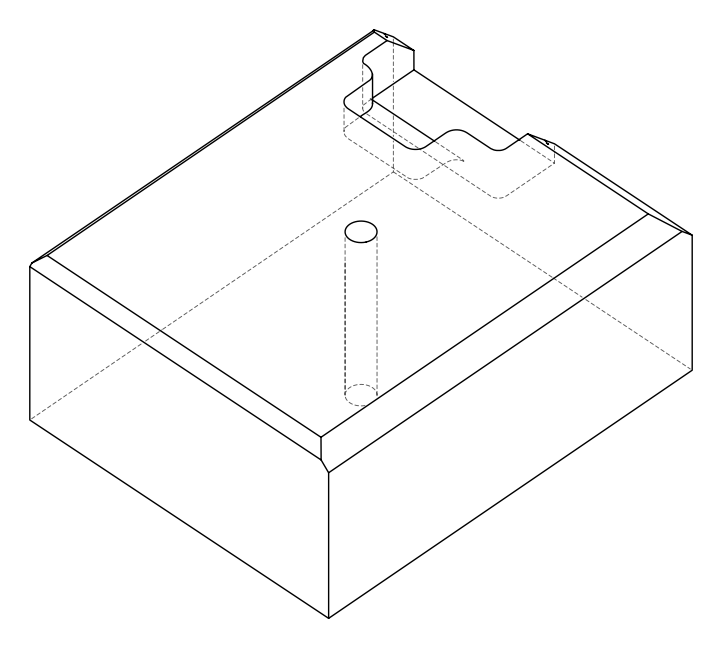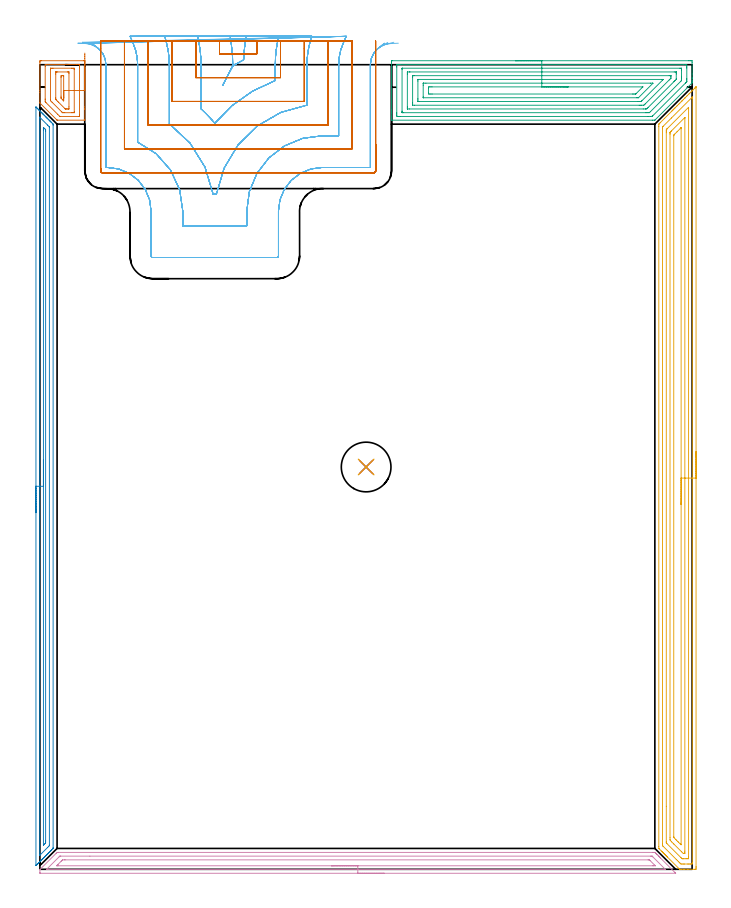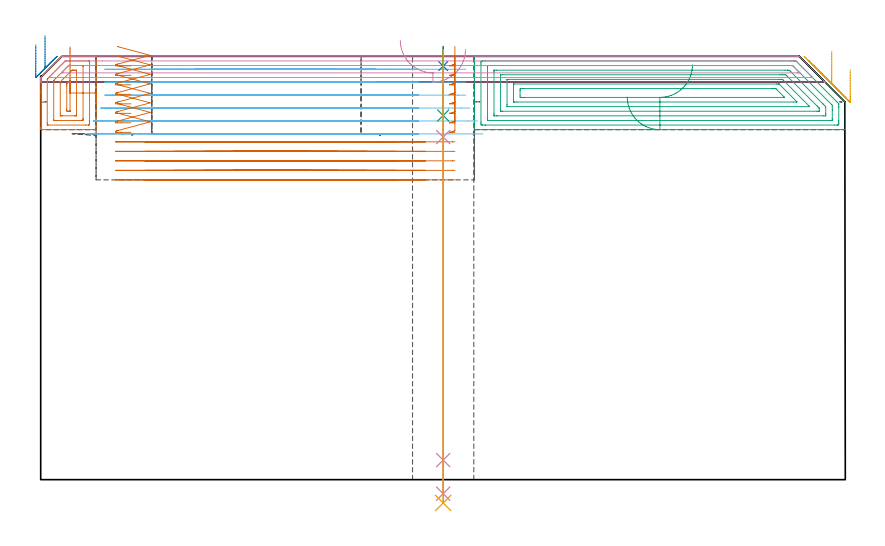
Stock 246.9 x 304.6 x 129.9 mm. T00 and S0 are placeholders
(PLAN: 11 operations, 6 tool changes, 64.3 min)
(1 AREA_MILL | FG_CHAMFER_SURFACE | UGT0205_001 | 1.39 min | 6361 mm3)
(2 AREA_MILL_1 | FG_CHAMFER_SURFACE_1 | UGT0205_001 | 6.91 min | 6004 mm3)
(3 AREA_MILL_2 | FG_CHAMFER_SURFACE_2 | UGT0205_001 | 7.43 min | 30855 mm3)
(4 AREA_MILL_3 | FG_CHAMFER_SURFACE_3 | UGT0205_001 | 5.85 min | 7532 mm3)
(5 AREA_MILL_4 | FG_CHAMFER_SURFACE_4 | UGT0205_001 | 11.81 min | 28215 mm3)
(6 MILL_OPEN_POCKET | POCKET_OPEN | UGT0201_008 | Follow Part, ap 4, ae 75% | 14.52 min | 176960 mm3)
(7 MILL_SLOT | SLOT_PARTIAL_RECTANGULAR | NXT0201_011 | Follow Part, ap 3, ae 75% | 15.04 min | 76712 mm3)
(8 SPOT_DRILL | STEP1HOLE | NXT0321_9005460120000 | 0.05 min | 183 mm3)
(9 DRILL_BLIND_HOLE_INTO_CENTER | STEP1HOLE | NXT0301_092 | 0.08 min | 1733 mm3)
(10 GUN_DRILL_THROUGH_HOLE | STEP1HOLE | UGT0307_009 | 0.65 min | 12779 mm3)
(11 DRILL_TO_ENLARGE_THROUGH_HOLE | STEP1HOLE | UGT0301_256 | 0.56 min | 21324 mm3)
(TOOL UGT0205_001 | Chamfer Mill 20 x 3 x 45 deg. | D20 FL50 Z2)
(TOOL UGT0201_008 | End Mill 16 mm | D16 FL32 Z4)
(TOOL NXT0201_011 | ENDMILL 12mm [2P460-1200-NA 1630] | D12 FL38 Z6)
(TOOL NXT0321_9005460120000 | NC Spot Drill, 142deg, 12mm, Carbide, Uncoated | D12 PA142 FL30 Z2)
(TOOL NXT0301_092 | Carbide Drill 12.1mm [860.1-1210-061A1-MM 2214] | D12.1 PA140 FL77 Z2)
(TOOL UGT0307_009 | Gun Drill 12 mm | D12 PA130 FL24 Z1)
(TOOL UGT0301_256 | Twist Drill 18.8 mm | D18.8 PA118 FL135 Z2)
(OP 1 AREA_MILL)
G17 G21 G94 G90
T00 M6
G54
G17 G0 G90 X17. Y308.992 S1061 M3
G43 Z139.9 H0
Z118.646
G94 G1 Y308.349 Z118.057 F250.
Y307.657 Z117.526
Y306.921 Z117.057
Y306.147 Z116.654
Y305.341 Z116.32
Y304.509 Z116.058
Y303.658 Z115.869
Y302.793 Z115.755
Y301.921 Z115.717
Y301.05 Z115.755
Y300.185 Z115.869
Y299.333 Z116.058
Y298.501 Z116.32
Y297.695 Z116.654
Y296.921 Z117.057
Y296.185 Z117.526
Y295.493 Z118.057
Y294.85 Z118.646
Y288.62 Z124.874
Y287.888 Z125.61
Y287.73 Z125.768
Y283.802 Z129.696
X16.994 Y283.62 Z129.873
X16.99 Y283.604 Z129.889
X16.922 Y283.6 Z129.9
X6.727
X6.505 Y283.604 Z129.889
X6.406 Y283.693 Z129.805
X0.226 Y289.873 Z123.625
X0.143 Y289.955 Z123.541
X0.01 Y290.093 Z123.405
X0. Y290.126 Z123.373
Y294.118 Z119.38
Y294.85 Z118.644
Y305.53 Z107.967
X0.002 Y305.898 Z107.598
X0.01 Y306.091 Z107.405
X0.202 Y306.099 Z107.399
X0.522 Y306.1 Z107.4
X16.478
X16.8 Y306.096 Z107.401
X16.99 Y306.091 Z107.405
X17. Y305.896 Z107.6
Y294.85 Z118.646
X16.477 Y294.851 Z118.649
X15. Y294.85 Z118.65
X14.999 Y285.656 Z127.844
X14.992 Y285.061 Z128.439
X14.99 Y285.03 Z128.47
X14.889 Y285.021 Z128.479
X14.797 Y285.016 Z128.484
X14.751 Y285.015 Z128.485
X7.659
X7.614
X7.568 Y285.018 Z128.482
X7.542 Y285.021 Z128.479
X7.525 Y285.033 Z128.467
X7.493 Y285.061 Z128.439
X6.727 Y285.823 Z127.677
X2.295 Y290.256 Z123.244
X2.154 Y290.4 Z123.1
X2.013 Y290.549 Z122.951
X2.005 Y290.691 Z122.809
X2.001 Y291.29 Z122.21
X2. Y291.586 Z121.914
X2.001 Y304.044 Z109.456
X2.008 Y304.64 Z108.86
X2.01 Y304.67 Z108.83
X2.111 Y304.679 Z108.821
X2.203 Y304.684 Z108.816
X2.249 Y304.685 Z108.815
X13.819 Y304.686 Z108.814
X14.663 Y304.682 Z108.818
X14.705 Y304.679 Z108.821
X14.99 Y304.64 Z108.86
X14.997 Y304.347 Z109.153
X14.999 Y303.75 Z109.75
X15. Y303.454 Z110.046
Y294.85 Z118.65
X13.
Y286.705 Z126.795
X12.997 Y286.569 Z126.931
X12.992 Y286.479 Z127.021
X12.987 Y286.434 Z127.066
X12.982 Y286.433 Z127.067
X12.932 Y286.431 Z127.069
X12.456 Y286.429 Z127.071
X12.046 Y286.428 Z127.072
X9.386
X8.91 Y286.429 Z127.071
X8.705 Y286.431 Z127.069
X8.603 Y286.433 Z127.067
X8.582 Y286.435 Z127.065
X8.556 Y286.455 Z127.045
X8.5 Y286.502 Z126.998
X8.33 Y286.67 Z126.83
X8.159 Y286.84 Z126.66
X4.599 Y290.4 Z123.1
X4.068 Y290.933 Z122.567
X4.028 Y290.978 Z122.522
X4.011 Y291. Z122.5
X4.006 Y291.087 Z122.413
X4.001 Y291.222 Z122.278
X4. Y291.29 Z122.21
Y291.358 Z122.142
X4.001 Y302.995 Z110.505
X4.003 Y303.131 Z110.369
X4.008 Y303.221 Z110.279
X4.013 Y303.266 Z110.234
X4.018 Y303.267 Z110.233
X4.068 Y303.269 Z110.231
X4.544 Y303.271 Z110.229
X4.954 Y303.272 Z110.228
X12.046 Y303.271 Z110.229
X12.524 Y303.27 Z110.23
X12.932 Y303.266 Z110.234
X12.981 Y303.265 Z110.235
X12.992 Y303.063 Z110.437
X12.998 Y302.928 Z110.572
X12.999 Y302.86 Z110.64
X13. Y302.792 Z110.708
Y294.85 Z118.65
X11.
X10.999 Y288.62 Z124.88
X10.994 Y287.896 Z125.604
X10.989 Y287.85 Z125.65
X10.95 Y287.847 Z125.653
X10.854 Y287.845 Z125.655
X10.66 Y287.843 Z125.657
X10.273
X10.161
X9.774 Y287.844 Z125.656
X9.677 Y287.845 Z125.655
X9.63 Y287.848 Z125.652
X9.61 Y287.851 Z125.649
X9.578 Y287.88 Z125.62
X9.386 Y288.064 Z125.436
X7.049 Y290.4 Z123.1
X6.727 Y290.723 Z122.777
X6.17 Y291.29 Z122.21
X6.01 Y291.475 Z122.025
X6.006 Y291.655 Z121.845
X6.001 Y292.02 Z121.48
Y301.08 Z112.42
X6.006 Y301.804 Z111.696
X6.011 Y301.85 Z111.65
X6.05 Y301.853 Z111.647
X6.146 Y301.855 Z111.645
X6.34 Y301.857 Z111.643
X6.727
X10.385
X10.71
X10.872 Y301.855 Z111.645
X10.953 Y301.853 Z111.647
X10.985 Y301.851 Z111.649
X10.99 Y301.825 Z111.675
X10.999 Y301.241 Z112.259
X11. Y294.85 Z118.65
X9.
Y291.678 Z121.822
X8.999 Y291.29 Z122.21
X8.996 Y290.991 Z122.509
X8.993 Y290.928 Z122.572
X8.992 Y290.919 Z122.581
X8.97 Y290.937 Z122.563
X8.896 Y291.006 Z122.494
X8.608 Y291.29 Z122.21
X8.5 Y291.399 Z122.101
X8.116 Y291.791 Z121.709
X8.022 Y291.889 Z121.611
X8.01 Y292.013 Z121.487
X8.006 Y292.18 Z121.32
X8.001 Y292.681 Z120.819
Y299.801 Z113.699
X8.006 Y300.19 Z113.31
X8.01 Y300.434 Z113.066
X8.252 Y300.439 Z113.061
X8.5 Y300.441 Z113.059
X8.752
X8.92 Y300.439 Z113.061
X8.979 Y300.436 Z113.064
X8.991 Y300.431 Z113.069
X8.993 Y300.417 Z113.083
X8.997 Y300.357 Z113.143
X8.999 Y300.19 Z113.31
X9. Y294.85 Z118.65
Y294.261 Z119.293
Y293.73 Z119.985
Y293.261 Z120.721
Y292.858 Z121.495
Y292.524 Z122.301
Y292.262 Z123.133
Y292.073 Z123.985
Y291.959 Z124.849
Y291.921 Z125.721
Y291.959 Z126.593
Y292.073 Z127.457
Y292.262 Z128.309
Y292.524 Z129.141
Y292.858 Z129.947
Y293.261 Z130.721
Y293.73 Z131.457
Y294.261 Z132.149
Y294.85 Z132.792
G0 Z139.9
M5
M2
(OP 2 AREA_MILL_1)
G17 G21 G94 G90
T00 M6
G54
G17 G0 G90 X-1.5 Y135. S1061 M3
G43 Z139.9 H0
Z133.4
G94 G1 Y135.038 Z132.528 F250.
Y135.152 Z131.664
Y135.341 Z130.812
Y135.603 Z129.98
Y135.937 Z129.174
Y136.34 Z128.4
Y136.809 Z127.664
Y137.34 Z126.972
Y137.929 Z126.329
Y138.572 Z125.74
Y139.264 Z125.208
Y140. Z124.74
Y140.774 Z124.337
Y141.58 Z124.003
Y142.412 Z123.741
Y143.264 Z123.552
Y144.129 Z123.438
Y145. Z123.4
Y288.365
X-1.494 Y288.574 Z123.404
X-1.492 Y288.581 Z123.405
X-1.473 Y288.574 Z123.425
X-1.05 Y288.15 Z123.85
X-0.922 Y288.023 Z123.976
X-0.878 Y287.978 Z124.021
X-0.669 Y287.77 Z124.23
X-0.625 Y287.726 Z124.272
X-0.58 Y287.68 Z124.319
X-0.373 Y287.474 Z124.526
X-0.328 Y287.429 Z124.569
X-0.282 Y287.383 Z124.617
X-0.078 Y287.178 Z124.821
X-0.031 Y287.132 Z124.866
X0.016 Y287.085 Z124.915
X0.218 Y286.882 Z125.117
X0.266 Y286.836 Z125.163
X0.314 Y286.787 Z125.213
X0.514 Y286.586 Z125.413
X0.563 Y286.539 Z125.46
X0.612 Y286.489 Z125.511
X0.81 Y286.291 Z125.709
X0.86 Y286.242 Z125.756
X0.909 Y286.191 Z125.808
X1.106 Y285.995 Z126.005
X1.156 Y285.945 Z126.053
X1.207 Y285.893 Z126.106
X1.402 Y285.699 Z126.3
X1.453 Y285.648 Z126.35
X1.505 Y285.595 Z126.404
X1.697 Y285.403 Z126.596
X1.75 Y285.351 Z126.647
X1.803 Y285.297 Z126.702
X1.993 Y285.107 Z126.892
X2.047 Y285.055 Z126.944
X2.101 Y285. Z127.
X2.289 Y284.812 Z127.188
X2.344 Y284.758 Z127.24
X2.399 Y284.702 Z127.298
X2.585 Y284.516 Z127.484
X2.641 Y284.461 Z127.537
X2.697 Y284.404 Z127.596
X2.881 Y284.22 Z127.78
X2.937 Y284.164 Z127.834
X2.995 Y284.106 Z127.894
X3.176 Y283.924 Z128.075
X3.234 Y283.867 Z128.131
X3.292 Y283.808 Z128.191
X3.472 Y283.628 Z128.371
X3.531 Y283.571 Z128.428
X3.59 Y283.51 Z128.489
X3.768 Y283.332 Z128.667
X3.828 Y283.274 Z128.725
X3.888 Y283.212 Z128.787
X4.064 Y283.037 Z128.963
X4.125 Y282.977 Z129.021
X4.186 Y282.914 Z129.085
X4.36 Y282.741 Z129.259
X4.422 Y282.68 Z129.318
X4.484 Y282.617 Z129.382
X4.867 Y282.234 Z129.765
X4.906 Y282.194 Z129.801
X5.001 Y282.095 Z129.884
X5. Y281.723 Z129.9
Y8.277
X5.001 Y7.905 Z129.884
X4.906 Y7.803 Z129.8
X4.867 Y7.766 Z129.765
X4.485 Y7.384 Z129.382
X4.422 Y7.32 Z129.318
X4.36 Y7.259 Z129.258
X4.186 Y7.086 Z129.085
X4.125 Y7.023 Z129.021
X4.064 Y6.963 Z128.963
X3.888 Y6.788 Z128.787
X3.828 Y6.726 Z128.725
X3.768 Y6.667 Z128.667
X3.591 Y6.49 Z128.489
X3.531 Y6.43 Z128.428
X3.472 Y6.372 Z128.371
X3.293 Y6.192 Z128.192
X3.234 Y6.133 Z128.131
X3.176 Y6.076 Z128.075
X2.995 Y5.894 Z127.894
X2.937 Y5.836 Z127.834
X2.88 Y5.78 Z127.779
X2.697 Y5.596 Z127.596
X2.641 Y5.539 Z127.537
X2.585 Y5.484 Z127.484
X2.399 Y5.299 Z127.298
X2.344 Y5.242 Z127.24
X2.289 Y5.188 Z127.188
X2.101 Y5.001 Z127.
X2.047 Y4.945 Z126.944
X1.993 Y4.892 Z126.892
X1.803 Y4.703 Z126.702
X1.75 Y4.649 Z126.647
X1.697 Y4.597 Z126.596
X1.505 Y4.405 Z126.404
X1.453 Y4.352 Z126.35
X1.401 Y4.301 Z126.3
X1.208 Y4.107 Z126.107
X1.156 Y4.055 Z126.053
X1.105 Y4.005 Z126.004
X0.91 Y3.809 Z125.809
X0.86 Y3.758 Z125.756
X0.81 Y3.709 Z125.709
X0.612 Y3.511 Z125.511
X0.563 Y3.461 Z125.46
X0.514 Y3.413 Z125.413
X0.314 Y3.213 Z125.213
X0.266 Y3.164 Z125.163
X0.218 Y3.118 Z125.117
X0.016 Y2.916 Z124.915
X-0.031 Y2.868 Z124.866
X-0.078 Y2.822 Z124.821
X-0.282 Y2.618 Z124.617
X-0.328 Y2.571 Z124.569
X-0.374 Y2.526 Z124.525
X-0.58 Y2.32 Z124.319
X-0.625 Y2.274 Z124.272
X-0.669 Y2.23 Z124.23
X-0.878 Y2.022 Z124.021
X-0.922 Y1.977 Z123.976
X-1.051 Y1.849 Z123.849
X-1.173 Y1.727 Z123.727
X-1.367 Y1.532 Z123.531
X-1.477 Y1.426 Z123.42
X-1.494 Y1.417 Z123.403
X-1.499 Y1.426 Z123.399
X-1.5 Y1.635 Z123.4
Y145.
X-0.086 Z124.814
X-0.085 Y284.514 Z124.815
X-0.083 Y284.623 Z124.817
X-0.079 Y284.695 Z124.821
X-0.077 Y284.718 Z124.823
X-0.072 Y284.715 Z124.828
X-0.031 Y284.678 Z124.869
X0.246 Y284.404 Z125.146
X2.927 Y281.723 Z127.827
X3.531 Y281.116 Z128.431
X3.564 Y281.079 Z128.464
X3.578 Y281.06 Z128.478
X3.581 Y280.994 Z128.481
X3.585 Y280.884 Z128.485
X3.586 Y280.829 Z128.486
Y280.775
X3.585 Y9.117 Z128.485
X3.583 Y9.061 Z128.483
X3.579 Y8.956 Z128.479
X3.531 Y8.893 Z128.431
X3.227 Y8.582 Z128.127
X2.927 Y8.277 Z127.827
X0.247 Y5.596 Z125.147
X0.107 Y5.458 Z125.007
X-0.031 Y5.326 Z124.869
X-0.071 Y5.29 Z124.829
X-0.079 Y5.432 Z124.821
X-0.084 Y5.542 Z124.816
X-0.085 Y5.596 Z124.815
X-0.086 Y5.651 Z124.814
Y145.
X1.328 Z126.228
X1.329 Y279.936 Z126.229
X1.33 Y280.357 Z126.23
X1.334 Y280.829 Z126.234
X1.335 Y280.851 Z126.235
X1.365 Y280.829 Z126.265
X1.75 Y280.449 Z126.65
X2.006 Y280.191 Z126.906
X2.133 Y280.059 Z127.033
X2.162 Y280.027 Z127.062
X2.165 Y279.995 Z127.065
X2.168 Y279.936 Z127.068
X2.171 Y279.513 Z127.071
Y10.958
X2.169 Y10.538 Z127.069
X2.164 Y10.065 Z127.064
X2.155 Y9.967 Z127.055
X2.091 Y9.897 Z126.991
X2.006 Y9.808 Z126.906
X1.75 Y9.55 Z126.65
X1.561 Y9.36 Z126.461
X1.372 Y9.171 Z126.272
X1.356 Y9.157 Z126.256
X1.347 Y9.151 Z126.247
X1.336 Y9.147 Z126.236
X1.333 Y9.155 Z126.233
X1.331 Y9.171 Z126.231
X1.329 Y9.21 Z126.229
X1.328 Y145. Z126.228
Y145.872 Z126.267
Y146.737 Z126.38
Y147.588 Z126.569
Y148.42 Z126.832
Y149.226 Z127.165
Y150. Z127.568
Y150.736 Z128.037
Y151.428 Z128.568
Y152.071 Z129.157
Y152.661 Z129.801
Y153.192 Z130.493
Y153.66 Z131.228
Y154.063 Z132.002
Y154.397 Z132.808
Y154.659 Z133.64
Y154.848 Z134.492
Y154.962 Z135.357
Y155. Z136.228
G0 Z139.9
M5
M2
(OP 3 AREA_MILL_2)
G17 G21 G94 G90
T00 M6
G54
G17 G0 G90 X180. Y306.1 S1061 M3
G43 Z139.9 H0
Z117.4
G94 G1 X180.038 Z116.528 F250.
X180.152 Z115.664
X180.341 Z114.812
X180.603 Z113.98
X180.937 Z113.174
X181.34 Z112.4
X181.808 Z111.664
X182.34 Z110.972
X182.929 Z110.329
X183.572 Z109.74
X184.264 Z109.208
X185. Z108.74
X185.774 Z108.337
X186.58 Z108.003
X187.412 Z107.741
X188.263 Z107.552
X189.128 Z107.438
X190. Z107.4
X245.709
X246.282 Y306.099 Z107.401
X246.848 Y306.094 Z107.404
X246.892 Y306.092 Z107.406
X246.9 Y305.529 Z107.968
Y301.08 Z112.415
Y299.641 Z113.855
Y299.3 Z114.196
Y298.616 Z114.883
Y298.203 Z115.296
X246.899 Y297.859 Z115.634
X246.89 Y297.699 Z115.794
X246.737 Y297.537 Z115.963
X246.731 Y297.531 Z115.969
X232.82 Y283.618 Z129.88
X232.796 Y283.606 Z129.892
X231.995 Y283.6 Z129.9
X133.271
X133.11 Y283.603 Z129.888
X133.107 Y283.646 Z129.845
X133.1 Y284.038 Z129.461
Y284.377 Z129.122
Y285.061 Z128.435
Y286.292 Z127.205
Y286.84 Z126.654
Y287.456 Z126.039
Y305.529 Z107.968
X133.102 Y305.806 Z107.692
X133.11 Y306.092 Z107.406
X133.397 Y306.099 Z107.399
X190. Y306.1 Z107.4
Y304.686 Z108.814
X243.602
X244.452 Y304.683 Z108.817
X244.495 Y304.68 Z108.82
X244.89 Y304.64 Z108.86
X244.897 Y304.239 Z109.261
X244.899 Y303.75 Z109.75
X244.9 Y303.346 Z110.154
Y299.3 Z114.2
Y298.897 Z114.603
X244.897 Y298.41 Z115.09
X244.893 Y298.208 Z115.292
X244.89 Y298.16 Z115.34
X244.867 Y298.129 Z115.371
X244.825 Y298.081 Z115.419
X244.495 Y297.745 Z115.755
X244.383 Y297.632 Z115.868
X231.988 Y285.238 Z128.262
X231.897 Y285.151 Z128.349
X231.799 Y285.061 Z128.439
X231.138 Y285.018 Z128.482
X231.095 Y285.016 Z128.484
X230.248 Y285.014 Z128.486
X136.398
X135.548 Y285.017 Z128.483
X135.505 Y285.02 Z128.48
X135.11 Y285.061 Z128.439
X135.103 Y285.461 Z128.039
X135.101 Y285.95 Z127.55
X135.1 Y286.354 Z127.146
X135.101 Y303.75 Z109.75
X135.102 Y304.151 Z109.349
X135.11 Y304.64 Z108.86
X135.464 Y304.68 Z108.82
X135.505 Y304.682 Z108.818
X136.352 Y304.686 Z108.814
X136.398
X190.
Y303.272 Z110.228
X242.295 Y303.271 Z110.229
X242.708 Y303.269 Z110.231
X242.846 Y303.267 Z110.233
X242.887 Y303.265 Z110.235
X242.892 Y303.178 Z110.322
X242.896 Y303.051 Z110.449
X242.899 Y302.86 Z110.64
X242.9 Y302.669 Z110.831
Y300.19 Z113.31
Y299.999 Z113.501
X242.895 Y299.3 Z114.2
X242.89 Y298.591 Z114.909
X242.711 Y298.41 Z115.09
X231.095 Y286.793 Z126.707
X230.807 Y286.515 Z126.985
X230.727 Y286.438 Z127.062
X230.608 Y286.435 Z127.065
X230.201 Y286.431 Z127.069
X229.721 Y286.429 Z127.071
X229.308
X137.705
X137.292 Y286.431 Z127.069
X137.154 Y286.433 Z127.067
X137.113 Y286.435 Z127.065
X137.108 Y286.523 Z126.977
X137.103 Y286.65 Z126.85
X137.101 Y286.84 Z126.66
X137.1 Y287.031 Z126.469
X137.101 Y302.86 Z110.64
X137.102 Y303.048 Z110.452
X137.11 Y303.24 Z110.26
X137.119 Y303.265 Z110.235
X137.138 Y303.267 Z110.233
X137.188 Y303.27 Z110.23
X137.292 Y303.271 Z110.229
X190. Y303.272 Z110.228
Y301.857 Z111.643
X240.141
X240.83 Y301.855 Z111.645
X240.868 Y301.853 Z111.647
X240.885 Y301.851 Z111.649
X240.89 Y301.837 Z111.663
X240.894 Y301.733 Z111.767
X240.898 Y301.522 Z111.978
X240.9 Y301.101 Z112.399
Y299.278 Z114.222
X240.89 Y299.063 Z114.437
X240.487 Y298.644 Z114.856
X240.26 Y298.41 Z115.09
X240.145 Y298.294 Z115.206
X240.028 Y298.177 Z115.323
X230.201 Y288.35 Z125.15
X229.888 Y288.043 Z125.457
X229.692 Y287.852 Z125.648
X229.308 Y287.845 Z125.655
X229.194 Y287.844 Z125.656
X228.415 Y287.843 Z125.657
X139.859
X139.17 Y287.845 Z125.655
X139.132 Y287.847 Z125.653
X139.115 Y287.849 Z125.651
X139.11 Y287.863 Z125.637
X139.106 Y287.967 Z125.533
X139.102 Y288.178 Z125.322
X139.1 Y288.599 Z124.901
Y301.058 Z112.442
X139.102 Y301.514 Z111.986
X139.106 Y301.731 Z111.769
X139.11 Y301.838 Z111.662
X139.117 Y301.851 Z111.649
X139.14 Y301.853 Z111.647
X139.193 Y301.855 Z111.645
X139.972 Y301.857 Z111.643
X140.084
X190.
Y300.443 Z113.057
X238.242
X238.884 Y300.44 Z113.06
X238.887 Y300.438 Z113.062
X238.896 Y300.428 Z113.072
Y300.19 Z113.31
X238.892 Y299.542 Z113.958
X238.877 Y299.488 Z114.012
X238.839 Y299.447 Z114.053
X238.699 Y299.3 Z114.2
X238.472 Y299.07 Z114.43
X238.242 Y298.839 Z114.661
X229.109 Y289.708 Z123.792
X228.908 Y289.51 Z123.99
X228.658 Y289.268 Z124.232
X228.415 Y289.264 Z124.236
X227.774 Y289.258 Z124.242
X227.521 Y289.257 Z124.243
X226.882
X141.758
X141.116 Y289.26 Z124.24
X141.113 Y289.262 Z124.238
X141.104 Y289.272 Z124.228
X141.102 Y289.51 Z123.99
X141.1 Y290.166 Z123.334
Y299.955 Z113.545
X141.103 Y300.19 Z113.31
X141.106 Y300.354 Z113.146
X141.11 Y300.429 Z113.071
X141.25 Y300.436 Z113.064
X141.507 Y300.441 Z113.059
X141.758 Y300.442 Z113.058
X190. Y300.443 Z113.057
Y299.029 Z114.471
X235.561
X235.835 Y299.027 Z114.473
X235.94 Y299.024 Z114.476
X235.962 Y299.022 Z114.478
X235.951 Y299.007 Z114.493
X235.929 Y298.979 Z114.521
X235.907 Y298.955 Z114.545
X235.705 Y298.753 Z114.747
X227.882 Y290.93 Z122.57
X227.76 Y290.811 Z122.689
X227.661 Y290.716 Z122.784
X227.629 Y290.688 Z122.812
X227.596 Y290.678 Z122.822
X227.521 Y290.676 Z122.824
X227.248 Y290.673 Z122.827
X226.628 Y290.671 Z122.829
X226.356
X143.545 Y290.672 Z122.828
X143.271 Y290.673 Z122.827
X143.166 Y290.676 Z122.824
X143.119 Y290.678 Z122.822
X143.11 Y290.701 Z122.799
X143.103 Y290.84 Z122.66
X143.101 Y291.29 Z122.21
X143.1 Y291.734 Z121.766
Y298.41 Z115.09
X143.102 Y298.852 Z114.648
X143.108 Y299.001 Z114.499
X143.11 Y299.021 Z114.479
X143.12 Y299.023 Z114.477
X143.157 Y299.026 Z114.474
X143.234 Y299.028 Z114.472
X190. Y299.029 Z114.471
Y297.615 Z115.885
X231.095
X231.895 Y297.613 Z115.887
X231.988 Y297.611 Z115.889
X232.068 Y297.608 Z115.892
X232.016 Y297.52 Z115.98
X232.004 Y297.504 Z115.996
X231.988 Y297.485 Z116.015
X226.683 Y292.18 Z121.32
X226.655 Y292.153 Z121.347
X226.628 Y292.13 Z121.37
X226.573 Y292.092 Z121.408
X226.527 Y292.09 Z121.41
X226.428 Y292.088 Z121.412
X226.229 Y292.086 Z121.414
X225.83 Y292.085 Z121.415
X145.237 Y292.086 Z121.414
X145.173 Y292.088 Z121.412
X145.125 Y292.092 Z121.408
X145.109 Y292.095 Z121.405
X145.107 Y292.104 Z121.396
X145.103 Y292.18 Z121.32
X145.1 Y292.411 Z121.089
Y296.861 Z116.639
X145.104 Y297.52 Z115.98
X145.106 Y297.577 Z115.923
X145.109 Y297.601 Z115.899
X145.143 Y297.608 Z115.892
X145.239 Y297.612 Z115.888
X145.332 Y297.613 Z115.887
X146.13 Y297.615 Z115.885
X190.
Y296.2 Z117.3
X228.131
X228.198 Y296.199 Z117.301
X228.23 Y296.197 Z117.303
X228.237 Y296.194 Z117.306
Y296.191 Z117.309
X228.204 Y296.154 Z117.346
X228.103 Y296.05 Z117.45
X225.734 Y293.681 Z119.819
X225.608 Y293.56 Z119.94
X225.56 Y293.519 Z119.981
X225.542 Y293.506 Z119.994
X225.518 Y293.505 Z119.995
X225.302 Y293.501 Z119.999
X224.841 Y293.5 Z120.
X224.41
X148.474
X148.012 Y293.501 Z119.999
X147.578 Y293.502 Z119.998
X147.119 Y293.507 Z119.993
X147.101 Y293.96 Z119.54
X147.1 Y293.978 Z119.522
Y295.758 Z117.742
X147.119 Y296.193 Z117.307
X147.553 Y296.197 Z117.303
X148.012 Y296.2 Z117.3
X148.443
X190.
X190.872 Z117.338
X191.736 Z117.451
X192.588 Z117.64
X193.42 Z117.903
X194.226 Z118.236
X195. Z118.639
X195.736 Z119.108
X196.428 Z119.639
X197.071 Z120.228
X197.66 Z120.872
X198.191 Z121.564
X198.66 Z122.3
X199.063 Z123.073
X199.397 Z123.879
X199.659 Z124.711
X199.848 Z125.563
X199.962 Z126.428
X200. Z127.3
G0 Z139.9
M5
M2
(OP 4 AREA_MILL_3)
G17 G21 G94 G90
T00 M6
G54
G17 G0 G90 X130.35 Y-1.5 S1061 M3
G43 Z139.9 H0
Z132.
G94 G1 X130.312 Z131.128 F250.
X130.198 Z130.263
X130.009 Z129.412
X129.747 Z128.58
X129.413 Z127.774
X129.01 Z127.
X128.542 Z126.264
X128.01 Z125.572
X127.421 Z124.929
X126.778 Z124.339
X126.086 Z123.808
X125.35 Z123.34
X124.576 Z122.937
X123.77 Z122.603
X122.938 Z122.341
X122.087 Z122.152
X121.222 Z122.038
X120.35 Z122.
X0.173
X0.058 Y-1.496 Z122.004
X0.01 Y-1.493 Z122.006
X0. Y-1.266 Z122.233
X0.001 Y-0.19 Z123.308
X0.003 Y-0.108 Z123.388
X0.025 Y-0.074 Z123.423
X6.151 Y6.051 Z129.549
X6.505 Y6.396 Z129.89
X6.875 Y6.4 Z129.9
X232.038
X232.804 Y6.395 Z129.891
X232.932 Y6.268 Z129.766
X233.091 Y6.11 Z129.608
X233.232 Y5.97 Z129.465
X233.379 Y5.822 Z129.32
X233.522 Y5.679 Z129.177
X233.673 Y5.53 Z129.025
X234.123 Y5.077 Z128.577
X234.421 Y4.78 Z128.278
X234.552 Y4.65 Z128.146
X234.915 Y4.285 Z127.785
X240.378 Y-1.176 Z122.321
X240.603 Y-1.402 Z122.097
X240.62 Y-1.419 Z122.08
X240.676 Y-1.478 Z122.021
X240.683 Y-1.495 Z122.004
X240.676 Y-1.5 Z122.
X120.35
Y-0.086 Z123.414
X3.195
X2.627 Y-0.083 Z123.417
X2.536 Y-0.081 Z123.419
X2.487 Y-0.079 Z123.421
X2.504 Y-0.058 Z123.442
X2.604 Y0.049 Z123.549
X2.721 Y0.17 Z123.67
X2.827 Y0.277 Z123.777
X7.26 Y4.71 Z128.21
X7.431 Y4.878 Z128.378
X7.495 Y4.938 Z128.438
X7.531 Y4.97 Z128.47
X7.573 Y4.979 Z128.479
X7.768 Y4.983 Z128.483
X7.875 Y4.985 Z128.485
X18.928 Y4.986 Z128.486
X231.251 Y4.985 Z128.485
X231.644 Y4.981 Z128.481
X231.741 Y4.979 Z128.479
X231.763 Y4.975 Z128.475
X231.8 Y4.943 Z128.443
X231.865 Y4.882 Z128.382
X232.038 Y4.712 Z128.212
X236.742 Y0.008 Z123.508
X236.78 Y-0.033 Z123.467
X236.817 Y-0.077 Z123.423
X236.818 Y-0.08 Z123.42
X236.813 Y-0.082 Z123.418
X236.78 Y-0.084 Z123.416
X236.506 Y-0.086 Z123.414
X236.4
X120.35
Y1.328 Z124.828
X6.875 Y1.329 Z124.829
X6.629 Y1.33 Z124.83
X6.466 Y1.332 Z124.832
X6.353 Y1.335 Z124.835
X6.428 Y1.417 Z124.917
X6.573 Y1.57 Z125.07
X6.721 Y1.721 Z125.221
X6.875 Y1.876 Z125.376
X8.051 Y3.052 Z126.552
X8.33 Y3.33 Z126.83
X8.496 Y3.493 Z126.993
X8.555 Y3.547 Z127.047
X8.575 Y3.564 Z127.064
X8.601 Y3.567 Z127.067
X8.662 Y3.569 Z127.069
X9.31 Y3.571 Z127.071
X9.555
X230.251
X230.497 Y3.569 Z127.069
X230.66 Y3.567 Z127.067
X230.715 Y3.565 Z127.065
X230.741 Y3.547 Z127.047
X230.788 Y3.505 Z127.005
X230.97 Y3.33 Z126.83
X232.73 Y1.57 Z125.07
X232.932 Y1.366 Z124.866
X232.958 Y1.332 Z124.832
X232.932 Y1.33 Z124.83
X232.284 Y1.329 Z124.829
X232.038 Y1.328 Z124.828
X120.35
X119.478 Z124.866
X118.614 Z124.98
X117.762 Z125.169
X116.93 Z125.431
X116.124 Z125.765
X115.35 Z126.168
X114.614 Z126.637
X113.922 Z127.168
X113.279 Z127.757
X112.69 Z128.401
X112.159 Z129.093
X111.69 Z129.828
X111.287 Z130.602
X110.953 Z131.408
X110.691 Z132.24
X110.502 Z133.092
X110.388 Z133.957
X110.35 Z134.828
G0 Z139.9
M5
M2
(OP 5 AREA_MILL_4)
G17 G21 G94 G90
T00 M6
G54
G17 G0 G90 X248.4 Y158.1 S1061 M3
G43 Z139.9 H0
Z125.8
G94 G1 Y158.062 Z124.928 F250.
Y157.948 Z124.064
Y157.759 Z123.212
Y157.497 Z122.38
Y157.163 Z121.574
Y156.76 Z120.8
Y156.292 Z120.064
Y155.76 Z119.372
Y155.171 Z118.729
Y154.528 Z118.14
Y153.836 Z117.608
Y153.1 Z117.14
Y152.326 Z116.737
Y151.52 Z116.403
Y150.688 Z116.141
Y149.836 Z115.952
Y148.972 Z115.838
Y148.1 Z115.8
Y1.068
X248.399 Y0.624 Z115.801
X248.395 Y0.179 Z115.803
X248.391 Y0.01 Z115.805
X247.957 Y0. Z116.24
X245.314 Z118.881
X243.902 Z120.294
X243.552 Z120.643
X242.853 Z121.346
X242.58 Z121.619
X242.231 Y0.008 Z121.969
X242.201 Y0.01 Z121.998
X242.041 Y0.159 Z122.159
X242.023 Y0.177 Z122.177
X237.553 Y4.646 Z126.645
X237.386 Y4.811 Z126.809
X237.224 Y4.975 Z126.973
X237.106 Y5.093 Z127.092
X236.946 Y5.252 Z127.249
X236.79 Y5.409 Z127.407
X236.659 Y5.54 Z127.539
X236.505 Y5.692 Z127.69
X236.356 Y5.843 Z127.842
X236.212 Y5.987 Z127.986
X236.065 Y6.133 Z128.131
X235.922 Y6.277 Z128.276
X235.765 Y6.434 Z128.433
X235.624 Y6.574 Z128.571
X235.488 Y6.711 Z128.71
X235.318 Y6.881 Z128.88
X234.425 Y7.775 Z129.773
X234.305 Y7.896 Z129.891
X234.3 Y8.668 Z129.9
Y281.275
X234.304 Y282.086 Z129.894
X234.306 Y282.101 Z129.892
X234.37 Y282.169 Z129.829
X234.743 Y282.544 Z129.455
X236.505 Y284.306 Z127.692
X239.148 Y286.95 Z125.048
X239.284 Y287.085 Z124.914
X239.45 Y287.251 Z124.748
X239.588 Y287.39 Z124.607
X239.731 Y287.532 Z124.467
X239.884 Y287.685 Z124.313
X240.029 Y287.831 Z124.167
X240.177 Y287.979 Z124.02
X240.318 Y288.12 Z123.879
X240.469 Y288.272 Z123.726
X240.952 Y288.752 Z123.248
X241.221 Y289.021 Z122.978
X241.35 Y289.152 Z122.846
X241.715 Y289.515 Z122.485
X241.873 Y289.673 Z122.327
X242.114 Y289.915 Z122.084
X242.231 Y290.033 Z121.965
X242.793 Y290.593 Z121.407
X243.008 Y290.809 Z121.19
X243.112 Y290.914 Z121.084
X243.552 Y291.353 Z120.647
X243.993 Y291.794 Z120.203
X244.2 Y292.001 Z119.999
X244.248 Y292.048 Z119.952
X244.874 Y292.675 Z119.323
X245.092 Y292.892 Z119.108
X245.754 Y293.556 Z118.442
X245.936 Y293.736 Z118.264
X245.988 Y293.788 Z118.212
X246.635 Y294.437 Z117.562
X246.781 Y294.581 Z117.419
X246.882 Y294.682 Z117.318
X247.076 Y294.877 Z117.122
X247.179 Y294.98 Z117.019
X247.776 Y295.576 Z116.424
X247.957 Y295.758 Z116.241
X248.072 Y295.874 Z116.125
X248.317 Y296.118 Z115.882
X248.371 Y296.172 Z115.827
X248.397 Y296.194 Z115.802
X248.399 Y296.193 Z115.8
X248.4 Y148.1
X246.986 Z117.214
X246.985 Y2.504 Z117.215
X246.984 Y2.412 Z117.216
X246.979 Y2.02 Z117.221
X246.595 Y2.006 Z117.605
X246.195 Y2.002 Z118.005
X245.72 Y2. Z118.48
X245.314 Z118.886
X243.958 Z120.242
X243.552 Y2.001 Z120.648
X243.074 Y2.003 Z121.126
X242.671 Y2.01 Z121.529
X242.247 Y2.412 Z121.953
X241.79 Y2.861 Z122.41
X241.344 Y3.306 Z122.856
X240.91 Y3.74 Z123.29
X235.982 Y8.668 Z128.218
X235.805 Y8.851 Z128.395
X235.743 Y8.919 Z128.457
X235.721 Y8.949 Z128.479
X235.719 Y8.97 Z128.481
X235.717 Y9.07 Z128.483
X235.714 Y9.471 Z128.486
Y9.562
X235.715 Y280.381 Z128.485
X235.718 Y280.782 Z128.482
X235.721 Y280.982 Z128.479
X235.731 Y281.069 Z128.469
X235.778 Y281.12 Z128.422
X235.926 Y281.275 Z128.274
X239.066 Y284.417 Z125.134
X246.865 Y292.215 Z117.335
X246.957 Y292.305 Z117.243
X246.977 Y292.321 Z117.224
X246.979 Z117.221
X246.981 Y292.315 Z117.219
X246.984 Y292.272 Z117.216
X246.986 Y292.092 Z117.214
Y292.001
Y148.1
X245.572 Z118.628
X245.571 Y4.832 Z118.629
X245.569 Y4.199 Z118.631
X245.567 Y4.069 Z118.633
X245.565 Y4.013 Z118.635
X245.505 Y4.006 Z118.695
X245.314 Y4.003 Z118.886
X244.63 Y4. Z119.57
X243.749 Z120.451
X243.552 Y4.001 Z120.648
X243.356 Y4.002 Z120.844
X243.225 Y4.006 Z120.975
X243.122 Y4.01 Z121.078
X243.069 Y4.044 Z121.131
X242.903 Y4.199 Z121.297
X242.671 Y4.429 Z121.529
X237.386 Y9.714 Z126.814
X237.204 Y9.899 Z126.996
X237.159 Y9.948 Z127.041
X237.14 Y9.971 Z127.06
X237.136 Y10.021 Z127.064
X237.132 Y10.195 Z127.068
X237.129 Y10.456 Z127.071
Y23.847
Y278.855
X237.13 Y279.487 Z127.07
X237.131 Y279.746 Z127.069
X237.135 Y280.005 Z127.065
X237.386 Y280.283 Z126.814
X237.434 Y280.333 Z126.766
X237.481 Y280.381 Z126.719
X245.526 Y288.425 Z118.674
X245.545 Y288.44 Z118.655
X245.562 Y288.453 Z118.638
X245.565 Y288.425 Z118.635
X245.569 Y288.262 Z118.631
X245.571 Y288.165 Z118.629
X245.572 Y148.1 Z118.628
X244.157 Z120.043
Y6.881
X244.154 Y6.27 Z120.046
X244.15 Y6.063 Z120.05
X244.143 Y6.01 Z120.057
X244.095 Y6.006 Z120.105
X243.986 Y6.005 Z120.214
X243.552 Y6.01 Z120.648
X242.923 Y6.626 Z121.277
X239.986 Y9.562 Z124.214
X239.148 Y10.402 Z125.052
X239.096 Y10.456 Z125.104
X238.55 Y11.063 Z125.65
X238.547 Y11.35 Z125.653
X238.543 Y11.963 Z125.657
Y278.314
X238.544 Y278.594 Z125.656
X238.548 Y278.9 Z125.652
X238.55 Y278.973 Z125.65
X238.582 Y279.021 Z125.618
X238.652 Y279.096 Z125.548
X239.036 Y279.487 Z125.164
X239.092 Y279.544 Z125.108
X243.973 Y284.424 Z120.227
X244.043 Y284.492 Z120.157
X244.142 Y284.582 Z120.058
X244.151 Y284.588 Z120.049
X244.153 Y284.566 Z120.047
X244.156 Y284.516 Z120.044
X244.157 Y284.461 Z120.043
Y284.236
Y148.1
X242.743 Z121.457
X242.742 Y9.49 Z121.458
X242.741 Y9.417 Z121.459
X242.737 Y9.287 Z121.463
X242.671 Y9.338 Z121.529
X242.439 Y9.562 Z121.761
X241.79 Y10.208 Z122.41
X241.542 Y10.456 Z122.658
X240.91 Y11.089 Z123.29
X240.649 Y11.35 Z123.551
X240.029 Y11.978 Z124.171
X239.968 Y12.042 Z124.232
X239.961 Y12.171 Z124.239
X239.958 Y12.244 Z124.242
X239.957 Y12.316 Z124.243
X239.958 Y277.7 Z124.242
Y277.771
X239.962 Y277.845 Z124.238
X239.97 Y277.96 Z124.23
X240.029 Y278.023 Z124.171
X240.309 Y278.309 Z123.891
X241.195 Y279.197 Z123.005
X242.379 Y280.381 Z121.821
X242.527 Y280.528 Z121.673
X242.671 Y280.67 Z121.529
X242.721 Y280.715 Z121.479
X242.732 Y280.724 Z121.468
X242.736 Y280.695 Z121.464
X242.74 Y280.6 Z121.46
X242.743 Y280.454 Z121.457
Y280.381
Y148.1
Y147.228 Z121.495
Y146.364 Z121.609
Y145.512 Z121.798
Y144.68 Z122.06
Y143.874 Z122.394
Y143.1 Z122.797
Y142.364 Z123.265
Y141.672 Z123.796
Y141.029 Z124.386
Y140.44 Z125.029
Y139.908 Z125.721
Y139.44 Z126.457
Y139.037 Z127.231
Y138.703 Z128.037
Y138.441 Z128.869
Y138.252 Z129.72
Y138.138 Z130.585
Y138.1 Z131.457
G0 Z139.9
M5
M2
(OP 6 MILL_OPEN_POCKET)
G17 G21 G94 G90
T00 M6
G54
G17 G0 G90 X71.997 Y315.569 S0 M3
G43 Z139.9 H0
Z125.933
G94 G1 X72.426 Y312.6 F250.
G2 X73. Y304.6 R56. F500.
G1 Y304.09
X69.195 Y296.798
X73. Y304.09
G2 X77.13 Y306.432 R64.6
X77.674 Y312.6 R56.
G1 X78.103 Y315.569 F250.
X59.721 Y315.55
X60.267 Y312.6
G2 X61. Y304.6 R44. F500.
G1 Y287.914
G2 X66.2 Y282.421 R52.6
X89.1 Y298.597 R52.6
G1 Y304.6
G2 X89.833 Y312.6 R44.
G1 X90.379 Y315.55 F250.
X47.234 Y315.505
X47.984 Y312.6
G2 X49. Y304.6 R32. F500.
G1 Y282.208
G2 X65.576 Y255.6 R40.6
G1 X66.824
G2 X101.1 Y289.284 R40.6
G1 Y304.6
G2 X102.116 Y312.6 R32.
G1 X102.866 Y315.505 F250.
X34.13 Y315.35
X35.33 Y312.6
G2 X37. Y304.6 R20. F500.
G1 Y275.286
G2 X54.1 Y249.1 R28.6
G1 Y243.6
X78.3
Y249.1
G2 X106.9 Y277.7 R28.6
G1 X113.1
Y304.6
G2 X114.77 Y312.6 R20.
G1 X115.97 Y315.35 F250.
X19.658 Y312.72
X22. Y310.845
G2 X25. Y304.6 R8. F500.
G1 Y265.7
X25.5
G2 X42.1 Y249.1 R16.6
G1 Y232.2
G3 X42.7 Y231.6 R0.6
G1 X89.7
G3 X90.3 Y232.2 R0.6
G1 Y249.1
G2 X106.9 Y265.7 R16.6
G1 X125.1
Y304.6
G2 X128.1 Y310.845 R8.
G1 X130.442 Y312.72 F250.
G0 X71.997 Y315.569 Z121.967
G1 X72.426 Y312.6
G2 X73. Y304.6 R56. F500.
G1 Y304.09
X69.195 Y296.798
X73. Y304.09
G2 X77.13 Y306.432 R64.6
X77.674 Y312.6 R56.
G1 X78.103 Y315.569 F250.
X59.721 Y315.55
X60.267 Y312.6
G2 X61. Y304.6 R44. F500.
G1 Y287.914
G2 X66.2 Y282.421 R52.6
X89.1 Y298.597 R52.6
G1 Y304.6
G2 X89.833 Y312.6 R44.
G1 X90.379 Y315.55 F250.
X47.234 Y315.505
X47.984 Y312.6
G2 X49. Y304.6 R32. F500.
G1 Y282.208
G2 X65.576 Y255.6 R40.6
G1 X66.824
G2 X101.1 Y289.284 R40.6
G1 Y304.6
G2 X102.116 Y312.6 R32.
G1 X102.866 Y315.505 F250.
X34.13 Y315.35
X35.33 Y312.6
G2 X37. Y304.6 R20. F500.
G1 Y275.286
G2 X54.1 Y249.1 R28.6
G1 Y243.6
X78.3
Y249.1
G2 X106.9 Y277.7 R28.6
G1 X113.1
Y304.6
G2 X114.77 Y312.6 R20.
G1 X115.97 Y315.35 F250.
X19.658 Y312.72
X22. Y310.845
G2 X25. Y304.6 R8. F500.
G1 Y265.7
X25.5
G2 X42.1 Y249.1 R16.6
G1 Y232.2
G3 X42.7 Y231.6 R0.6
G1 X89.7
G3 X90.3 Y232.2 R0.6
G1 Y249.1
G2 X106.9 Y265.7 R16.6
G1 X125.1
Y304.6
G2 X128.1 Y310.845 R8.
G1 X130.442 Y312.72 F250.
G0 X71.997 Y315.569 Z118.
G1 X72.426 Y312.6
G2 X73. Y304.6 R56. F500.
G1 Y304.09
X69.195 Y296.798
X73. Y304.09
G2 X77.13 Y306.432 R64.6
X77.674 Y312.6 R56.
G1 X78.103 Y315.569 F250.
X59.721 Y315.55
X60.267 Y312.6
G2 X61. Y304.6 R44. F500.
G1 Y287.914
G2 X66.2 Y282.421 R52.6
X89.1 Y298.597 R52.6
G1 Y304.6
G2 X89.833 Y312.6 R44.
G1 X90.379 Y315.55 F250.
X47.234 Y315.505
X47.984 Y312.6
G2 X49. Y304.6 R32. F500.
G1 Y282.208
G2 X65.576 Y255.6 R40.6
G1 X66.824
G2 X101.1 Y289.284 R40.6
G1 Y304.6
G2 X102.116 Y312.6 R32.
G1 X102.866 Y315.505 F250.
X34.13 Y315.35
X35.33 Y312.6
G2 X37. Y304.6 R20. F500.
G1 Y275.286
G2 X54.1 Y249.1 R28.6
G1 Y243.6
X78.3
Y249.1
G2 X106.9 Y277.7 R28.6
G1 X113.1
Y304.6
G2 X114.77 Y312.6 R20.
G1 X115.97 Y315.35 F250.
X19.658 Y312.72
X22. Y310.845
G2 X25. Y304.6 R8. F500.
G1 Y265.7
X25.5
G2 X42.1 Y249.1 R16.6
G1 Y232.2
G3 X42.7 Y231.6 R0.6
G1 X89.7
G3 X90.3 Y232.2 R0.6
G1 Y249.1
G2 X106.9 Y265.7 R16.6
G1 X125.1
Y304.6
G2 X128.1 Y310.845 R8.
G1 X130.442 Y312.72 F250.
G0 X71.997 Y315.569 Z114.033
G1 X72.426 Y312.6
G2 X73. Y304.6 R56. F500.
G1 Y304.09
X69.195 Y296.798
X73. Y304.09
G2 X77.13 Y306.432 R64.6
X77.674 Y312.6 R56.
G1 X78.103 Y315.569 F250.
X59.721 Y315.55
X60.267 Y312.6
G2 X61. Y304.6 R44. F500.
G1 Y287.914
G2 X66.2 Y282.421 R52.6
X89.1 Y298.597 R52.6
G1 Y304.6
G2 X89.833 Y312.6 R44.
G1 X90.379 Y315.55 F250.
X47.234 Y315.505
X47.984 Y312.6
G2 X49. Y304.6 R32. F500.
G1 Y282.208
G2 X65.576 Y255.6 R40.6
G1 X66.824
G2 X101.1 Y289.284 R40.6
G1 Y304.6
G2 X102.116 Y312.6 R32.
G1 X102.866 Y315.505 F250.
X34.13 Y315.35
X35.33 Y312.6
G2 X37. Y304.6 R20. F500.
G1 Y275.286
G2 X54.1 Y249.1 R28.6
G1 Y243.6
X78.3
Y249.1
G2 X106.9 Y277.7 R28.6
G1 X113.1
Y304.6
G2 X114.77 Y312.6 R20.
G1 X115.97 Y315.35 F250.
X18.4 Y313.028
X20.999 Y311.529
G2 X25. Y304.6 R8. F500.
G1 Y265.7
X25.5
G2 X42.1 Y249.1 R16.6
G1 Y232.2
G3 X42.7 Y231.6 R0.6
G1 X89.7
G3 X90.3 Y232.2 R0.6
G1 Y249.1
G2 X106.9 Y265.7 R16.6
G1 X125.1
Y304.6
G2 X129.101 Y311.529 R8.
G1 X131.7 Y313.028 F250.
G0 X71.997 Y315.569 Z110.067
G1 X72.426 Y312.6
G2 X73. Y304.6 R56. F500.
G1 Y304.09
X69.195 Y296.798
X73. Y304.09
G2 X77.13 Y306.432 R64.6
X77.674 Y312.6 R56.
G1 X78.103 Y315.569 F250.
X59.721 Y315.55
X60.267 Y312.6
G2 X61. Y304.6 R44. F500.
G1 Y287.914
G2 X66.2 Y282.421 R52.6
X89.1 Y298.597 R52.6
G1 Y304.6
G2 X89.833 Y312.6 R44.
G1 X90.379 Y315.55 F250.
X47.234 Y315.505
X47.984 Y312.6
G2 X49. Y304.6 R32. F500.
G1 Y282.208
G2 X65.576 Y255.6 R40.6
G1 X66.824
G2 X101.1 Y289.284 R40.6
G1 Y304.6
G2 X102.116 Y312.6 R32.
G1 X102.866 Y315.505 F250.
X34.13 Y315.35
X35.33 Y312.6
G2 X37. Y304.6 R20. F500.
G1 Y275.286
G2 X54.1 Y249.1 R28.6
G1 Y243.6
X78.3
Y249.1
G2 X106.9 Y277.7 R28.6
G1 X113.1
Y304.6
G2 X114.77 Y312.6 R20.
G1 X115.97 Y315.35 F250.
X16.103 Y313.097
X19.007 Y312.344
G2 X25. Y304.6 R8. F500.
G1 Y265.7
X25.5
G2 X42.1 Y249.1 R16.6
G1 Y232.2
G3 X42.7 Y231.6 R0.6
G1 X89.7
G3 X90.3 Y232.2 R0.6
G1 Y249.1
G2 X106.9 Y265.7 R16.6
G1 X125.1
Y304.6
G2 X131.087 Y312.343 R8.
G1 X133.991 Y313.097 F250.
G0 X71.997 Y315.569 Z106.1
G1 X72.426 Y312.6
G2 X73. Y304.6 R56. F500.
G1 Y304.09
X69.195 Y296.798
X73. Y304.09
G2 X77.13 Y306.432 R64.6
X77.674 Y312.6 R56.
G1 X78.103 Y315.569 F250.
X59.721 Y315.55
X60.267 Y312.6
G2 X61. Y304.6 R44. F500.
G1 Y287.914
G2 X66.2 Y282.421 R52.6
X89.1 Y298.597 R52.6
G1 Y304.6
G2 X89.833 Y312.6 R44.
G1 X90.379 Y315.55 F250.
X47.234 Y315.505
X47.984 Y312.6
G2 X49. Y304.6 R32. F500.
G1 Y282.208
G2 X65.576 Y255.6 R40.6
G1 X66.824
G2 X101.1 Y289.284 R40.6
G1 Y304.6
G2 X102.116 Y312.6 R32.
G1 X102.866 Y315.505 F250.
X34.13 Y315.35
X35.33 Y312.6
G2 X37. Y304.6 R20. F500.
G1 Y275.286
G2 X54.1 Y249.1 R28.6
G1 Y243.6
X78.3
Y249.1
G2 X106.9 Y277.7 R28.6
G1 X113.1
Y304.6
G2 X114.77 Y312.6 R20.
G1 X115.97 Y315.35 F250.
X14.404 Y312.74
X17.4 Y312.59
G2 X25. Y304.6 R8. F500.
G1 Y265.7
X25.5
G2 X42.1 Y249.1 R16.6
G1 Y232.2
G3 X42.7 Y231.6 R0.6
G1 X89.7
G3 X90.3 Y232.2 R0.6
G1 Y249.1
G2 X106.9 Y265.7 R16.6
G1 X125.1
Y304.6
G2 X132.7 Y312.59 R8.
G1 X135.696 Y312.74 F250.
G0 Z139.9
M5
M2
(OP 7 MILL_SLOT)
G17 G21 G94 G90
T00 M6
G54
G17 G0 G90 X127.091 Y264.258 S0 M3
G43 Z139.9 H1
Z132.9
G94 G1 X127.1 Y274.324 Z130.202 F250.
Y264.4 Z127.543
Y264.281 Z127.511
X126.994 Y264.011 Z127.433
X126.789 Y263.806 Z127.356
X126.519 Y263.7 Z127.278
X126.4 Z127.246
X125.424 Z126.985
X126.4
G3 X127.1 Y264.4 R0.7
G1 Y265.399
Y268.399
G0 Z139.9
X127.091 Y264.258
Z129.985
G1 X127.1 Y274.324 Z127.287
Y264.4 Z124.628
Y264.281 Z124.596
X126.994 Y264.011 Z124.518
X126.789 Y263.806 Z124.44
X126.519 Y263.7 Z124.363
X126.4 Z124.331
X125.424 Z124.069
X126.4
G3 X127.1 Y264.4 R0.7
G1 Y265.399
Y268.399
G0 Z139.9
X127.091 Y264.258
Z127.069
G1 X127.1 Y274.324 Z124.371
Y264.4 Z121.712
Y264.281 Z121.68
X126.994 Y264.011 Z121.603
X126.789 Y263.806 Z121.525
X126.519 Y263.7 Z121.447
X126.4 Z121.415
X125.424 Z121.154
X126.4
G3 X127.1 Y264.4 R0.7
G1 Y265.397
Y268.397
G0 Z139.9
X127.091 Y264.258
Z124.154
G1 X127.1 Y274.324 Z121.456
Y264.4 Z118.797
Y264.281 Z118.765
X126.994 Y264.011 Z118.687
X126.789 Y263.806 Z118.61
X126.519 Y263.7 Z118.532
X126.4 Z118.5
X125.424 Z118.238
X126.4
G3 X127.1 Y264.4 R0.7
G1 Y265.397
Y268.397
G0 Z139.9
X127.091 Y264.258
Z121.238
G1 X127.1 Y274.324 Z118.541
Y264.4 Z115.881
Y264.281 Z115.85
X126.994 Y264.011 Z115.772
X126.789 Y263.806 Z115.694
X126.519 Y263.7 Z115.616
X126.4 Z115.585
X125.424 Z115.323
X126.4
G3 X127.1 Y264.4 R0.7
G1 Y265.397
Y268.397
G0 Z139.9
X127.091 Y264.258
Z118.323
G1 X127.1 Y274.324 Z115.625
Y264.4 Z112.966
Y264.281 Z112.934
X126.994 Y264.011 Z112.857
X126.789 Y263.806 Z112.779
X126.519 Y263.7 Z112.701
X126.4 Z112.669
X125.424 Z112.408
X126.4
G3 X127.1 Y264.4 R0.7
G1 Y265.397
Y268.397
G0 Z139.9
X127.091 Y264.258
Z115.408
G1 X127.1 Y274.324 Z112.71
Y264.4 Z110.051
Y264.281 Z110.019
X126.994 Y264.011 Z109.941
X126.789 Y263.806 Z109.863
X126.519 Y263.7 Z109.786
X126.4 Z109.754
X125.424 Z109.492
X126.4
G3 X127.1 Y264.4 R0.7
G1 Y265.397
Y268.397
G0 Z139.9
X127.091 Y264.258
Z112.492
G1 X127.1 Y274.324 Z109.795
Y264.4 Z107.135
Y264.281 Z107.104
X126.994 Y264.011 Z107.026
X126.789 Y263.806 Z106.948
X126.519 Y263.7 Z106.87
X126.4 Z106.838
X125.424 Z106.577
X126.4
G3 X127.1 Y264.4 R0.7
G1 Y265.397
Y268.397
G0 Z139.9
X23.544 Y263.714
Z132.9
G1 X23.581 Y263.7 Z132.889
X23.7 Z132.857
X33.61 Z130.202
X23.7 Z127.547
X23.581 Z127.515
X23.311 Y263.806 Z127.437
X23.106 Y264.011 Z127.36
X23. Y264.281 Z127.282
Y264.4 Z127.25
Y265.391 Z126.985
Y264.4
G3 X23.7 Y263.7 R0.7
G1 X24.67
X27.67
G0 X23.544 Y263.714 Z129.985
G1 X23.581 Y263.7 Z129.974
X23.7 Z129.942
X33.61 Z127.287
X23.7 Z124.631
X23.581 Z124.6
X23.311 Y263.806 Z124.522
X23.106 Y264.011 Z124.444
X23. Y264.281 Z124.366
Y264.4 Z124.335
Y265.391 Z124.069
Y264.4
G3 X23.7 Y263.7 R0.7
G1 X24.67
X27.67
G0 X23.546 Y263.714 Z127.069
G1 X23.581 Y263.7 Z127.059
X23.7 Z127.027
X33.611 Z124.371
X23.7 Z121.716
X23.581 Z121.684
X23.311 Y263.806 Z121.606
X23.106 Y264.011 Z121.528
X23. Y264.281 Z121.451
Y264.4 Z121.419
Y265.389 Z121.154
Y264.4
G3 X23.7 Y263.7 R0.7
G1 X24.67
X27.67
G0 X23.546 Y263.714 Z124.154
G1 X23.581 Y263.7 Z124.144
X23.7 Z124.112
X33.611 Z121.456
X23.7 Z118.8
X23.581 Z118.768
X23.311 Y263.806 Z118.691
X23.106 Y264.011 Z118.613
X23. Y264.281 Z118.535
Y264.4 Z118.503
Y265.389 Z118.238
Y264.4
G3 X23.7 Y263.7 R0.7
G1 X24.67
X27.67
G0 X23.546 Y263.714 Z121.238
G1 X23.581 Y263.7 Z121.228
X23.7 Z121.196
X33.611 Z118.541
X23.7 Z115.885
X23.581 Z115.853
X23.311 Y263.806 Z115.775
X23.106 Y264.011 Z115.698
X23. Y264.281 Z115.62
Y264.4 Z115.588
Y265.389 Z115.323
Y264.4
G3 X23.7 Y263.7 R0.7
G1 X24.67
X27.67
G0 X23.546 Y263.714 Z118.323
G1 X23.581 Y263.7 Z118.313
X23.7 Z118.281
X33.611 Z115.625
X23.7 Z112.97
X23.581 Z112.938
X23.311 Y263.806 Z112.86
X23.106 Y264.011 Z112.782
X23. Y264.281 Z112.704
Y264.4 Z112.673
Y265.389 Z112.408
Y264.4
G3 X23.7 Y263.7 R0.7
G1 X24.67
X27.67
G0 X23.546 Y263.714 Z115.408
G1 X23.581 Y263.7 Z115.397
X23.7 Z115.366
X33.611 Z112.71
X23.7 Z110.054
X23.581 Z110.022
X23.311 Y263.806 Z109.945
X23.106 Y264.011 Z109.867
X23. Y264.281 Z109.789
Y264.4 Z109.757
Y265.389 Z109.492
Y264.4
G3 X23.7 Y263.7 R0.7
G1 X24.67
X27.67
G0 X23.546 Y263.714 Z112.492
G1 X23.581 Y263.7 Z112.482
X23.7 Z112.45
X33.611 Z109.795
X23.7 Z107.139
X23.581 Z107.107
X23.311 Y263.806 Z107.029
X23.106 Y264.011 Z106.951
X23. Y264.281 Z106.874
Y264.4 Z106.842
Y265.389 Z106.577
Y264.4
G3 X23.7 Y263.7 R0.7
G1 X24.67
X27.67
G0 Z139.9
X68. Y313.6
Z103.662
G1 Y310.6
Y308.7 F500.
X82.1
Y310.6
Y313.6 F250.
X59.
Y310.6
Y299.7 F500.
X91.1
Y310.6
Y313.6 F250.
X50.
Y310.6
Y290.7 F500.
X100.1
Y310.6
Y313.6 F250.
X41.
Y310.6
Y281.7 F500.
X109.1
Y310.6
Y313.6 F250.
X32.
Y310.6
Y272.7 F500.
X118.1
Y310.6
Y313.6 F250.
X23.
Y310.6
Y264.4 F500.
G3 X23.7 Y263.7 R0.7
G1 X126.4
G3 X127.1 Y264.4 R0.7
G1 Y310.6
Y313.6 F250.
G0 X68. Z100.746
G1 Y310.6
Y308.7 F500.
X82.1
Y310.6
Y313.6 F250.
X59.
Y310.6
Y299.7 F500.
X91.1
Y310.6
Y313.6 F250.
X50.
Y310.6
Y290.7 F500.
X100.1
Y310.6
Y313.6 F250.
X41.
Y310.6
Y281.7 F500.
X109.1
Y310.6
Y313.6 F250.
X32.
Y310.6
Y272.7 F500.
X118.1
Y310.6
Y313.6 F250.
X23.
Y310.6
Y264.4 F500.
G3 X23.7 Y263.7 R0.7
G1 X126.4
G3 X127.1 Y264.4 R0.7
G1 Y310.6
Y313.6 F250.
G0 X68. Z97.831
G1 Y310.6
Y308.7 F500.
X82.1
Y310.6
Y313.6 F250.
X59.
Y310.6
Y299.7 F500.
X91.1
Y310.6
Y313.6 F250.
X50.
Y310.6
Y290.7 F500.
X100.1
Y310.6
Y313.6 F250.
X41.
Y310.6
Y281.7 F500.
X109.1
Y310.6
Y313.6 F250.
X32.
Y310.6
Y272.7 F500.
X118.1
Y310.6
Y313.6 F250.
X23.
Y310.6
Y264.4 F500.
G3 X23.7 Y263.7 R0.7
G1 X126.4
G3 X127.1 Y264.4 R0.7
G1 Y310.6
Y313.6 F250.
G0 X68. Z94.915
G1 Y310.6
Y308.7 F500.
X82.1
Y310.6
Y313.6 F250.
X59.
Y310.6
Y299.7 F500.
X91.1
Y310.6
Y313.6 F250.
X50.
Y310.6
Y290.7 F500.
X100.1
Y310.6
Y313.6 F250.
X41.
Y310.6
Y281.7 F500.
X109.1
Y310.6
Y313.6 F250.
X32.
Y310.6
Y272.7 F500.
X118.1
Y310.6
Y313.6 F250.
X23.
Y310.6
Y264.4 F500.
G3 X23.7 Y263.7 R0.7
G1 X126.4
G3 X127.1 Y264.4 R0.7
G1 Y310.6
Y313.6 F250.
G0 X68. Z92.
G1 Y310.6
Y308.7 F500.
X82.1
Y310.6
Y313.6 F250.
X59.
Y310.6
Y299.7 F500.
X91.1
Y310.6
Y313.6 F250.
X50.
Y310.6
Y290.7 F500.
X100.1
Y310.6
Y313.6 F250.
X41.
Y310.6
Y281.7 F500.
X109.1
Y310.6
Y313.6 F250.
X32.
Y310.6
Y272.7 F500.
X118.1
Y310.6
Y313.6 F250.
X23.
Y310.6
Y264.4 F500.
G3 X23.7 Y263.7 R0.7
G1 X126.4
G3 X127.1 Y264.4 R0.7
G1 Y310.6
Y313.6 F250.
G0 Z139.9
M5
M2
(OP 8 SPOT_DRILL)
G17 G21 G94 G90
T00 M6
G54
G17 G0 G90 X123.5 Y152.3 S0 M3
G43 Z139.9 H0
G94 G81 G98 Z126.9 F250. R132.9
G80
M5
M2
(OP 9 DRILL_BLIND_HOLE_INTO_CENTER)
G17 G21 G94 G90
T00 M6
G54
G17 G0 G90 X123.5 Y152.3 S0 M3
G43 Z139.9 H1
G94 G81 G98 Z111.75 F250. R131.9
G80
M5
M2
(OP 10 GUN_DRILL_THROUGH_HOLE)
G17 G21 G94 G90
T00 M6
G54
G17 G0 G90 X123.5 Y152.3 M8
G43 Z139.9 H0
Z125.919
S716 M3
G94 G1 Z105.136 F125. M26
G4 X.084
Z6. F250.
G4 X.084
Z-4.298 F125.
G4 X.084
M5
M9
G0 Z125.919
Z139.9
M2
(OP 11 DRILL_TO_ENLARGE_THROUGH_HOLE)
G17 G21 G94 G90
T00 M6
G54
G17 G0 G90 X123.5 Y152.3 S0 M3
G43 Z139.9 H0
G94 G73 G98 Z-7.148 F250. Q17.131 R131.9
G80
M5
M2
